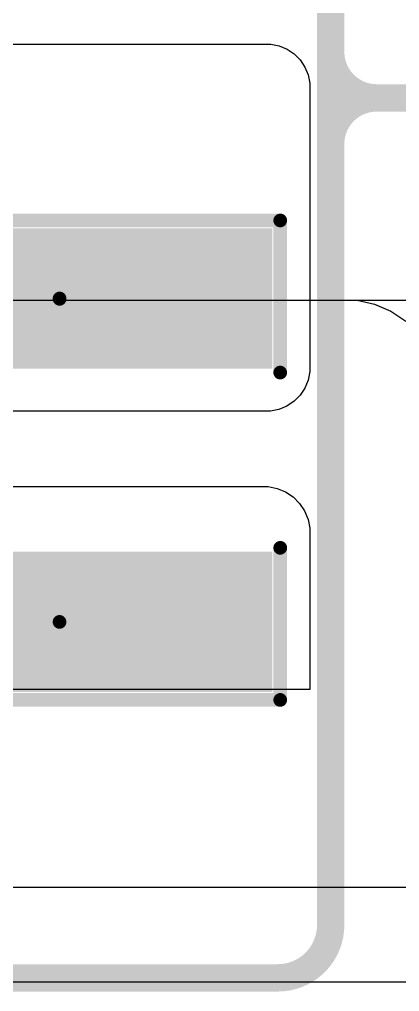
# Model space of a CAD drawing. Header units: inches. Extents: x -2 to 5376, y -4 to 5426.
# Drawn here: x 57.17 to 64.23, y 37.85 to 55.88 of the extents above; entities that cross this region are included whole.
import ezdxf

# ---------------------------------------------------------------- set-up
doc = ezdxf.new("R2010")
doc.units = ezdxf.units.IN
for name, color, linetype in [('Bottom Layer', 5, 'Continuous'), ('Bottom Overlay', 54, 'Continuous'), ('Bottom Paste', 16, 'Continuous'), ('Bottom Solder', 6, 'Continuous'), ('Layer 1', 16, 'Continuous'), ('Layer 2', 76, 'Continuous'), ('Top Layer', 1, 'Continuous')]:
    doc.layers.add(name, color=color, linetype=linetype)

# ---------------------------------------------------------------- blocks, each defined once
blk = doc.blocks.new('R___2030_B_45')
at = {"layer": 'Bottom Layer'}
for points in [[(-1.75, 3.9), (-1.75, -3.9), (-4.25, -3.9), (-4.25, 3.9)], [(4.25, 3.9), (4.25, -3.9), (1.75, -3.9), (1.75, 3.9)]]:
    blk.add_hatch(color=5, dxfattribs=at).paths.add_polyline_path(points)
at = {"layer": 'Bottom Paste'}
for points in [[(-1.75, 3.9), (-1.75, -3.9), (-4.25, -3.9), (-4.25, 3.9)], [(4.25, 3.9), (4.25, -3.9), (1.75, -3.9), (1.75, 3.9)]]:
    blk.add_hatch(color=16, dxfattribs=at).paths.add_polyline_path(points)
at = {"layer": 'Bottom Solder'}
for points in [[(-1.699, 3.951), (-1.699, -3.951), (-4.301, -3.951), (-4.301, 3.951)], [(4.301, 3.951), (4.301, -3.951), (1.699, -3.951), (1.699, 3.951)]]:
    blk.add_hatch(color=6, dxfattribs=at).paths.add_polyline_path(points)
at = {"layer": 'Bottom Overlay'}
for points in [[(-4.448, 4.097, 0.254, 0.254, 0), (-1.626, 4.097, 0.254, 0.254, 0)], [(-4.448, 4.097, 0.254, 0.254, 0), (-4.448, -4.097, 0.254, 0.254, 0)], [(1.626, 4.097, 0.254, 0.254, 0), (4.448, 4.097, 0.254, 0.254, 0)], [(4.448, 4.097, 0.254, 0.254, 0), (4.448, -4.097, 0.254, 0.254, 0)], [(-4.448, -4.097, 0.254, 0.254, 0), (-1.626, -4.097, 0.254, 0.254, 0)], [(1.626, -4.097, 0.254, 0.254, 0), (4.448, -4.097, 0.254, 0.254, 0)]]:
    blk.add_lwpolyline(points, format="xyseb", dxfattribs=at)
for points in [[(-4.511, 4.097, 0.127, 0.127, 1), (-4.384, 4.097, 0.127, 0.127, 1)], [(-4.511, 4.097, 0.127, 0.127, 1), (-4.384, 4.097, 0.127, 0.127, 1)], [(-1.689, 4.097, 0.127, 0.127, 1), (-1.562, 4.097, 0.127, 0.127, 1)], [(1.562, 4.097, 0.127, 0.127, 1), (1.689, 4.097, 0.127, 0.127, 1)], [(4.384, 4.097, 0.127, 0.127, 1), (4.511, 4.097, 0.127, 0.127, 1)], [(4.384, 4.097, 0.127, 0.127, 1), (4.511, 4.097, 0.127, 0.127, 1)], [(-4.511, -4.097, 0.127, 0.127, 1), (-4.384, -4.097, 0.127, 0.127, 1)], [(-4.511, -4.097, 0.127, 0.127, 1), (-4.384, -4.097, 0.127, 0.127, 1)], [(-1.689, -4.097, 0.127, 0.127, 1), (-1.562, -4.097, 0.127, 0.127, 1)], [(1.562, -4.097, 0.127, 0.127, 1), (1.689, -4.097, 0.127, 0.127, 1)], [(4.384, -4.097, 0.127, 0.127, 1), (4.511, -4.097, 0.127, 0.127, 1)], [(4.384, -4.097, 0.127, 0.127, 1), (4.511, -4.097, 0.127, 0.127, 1)]]:
    blk.add_lwpolyline(points, format="xyseb", close=True, dxfattribs=at)

msp = doc.modelspace()

# ---------------------------------------------------------------- linework, layer by layer
at = {"layer": 'Bottom Layer'}
for p, q in [((44.89, 55.423), (61.754, 55.423)), ((61.754, 55.423), (61.833, 55.423)), ((61.833, 55.423), (61.989, 55.392)), ((61.989, 55.392), (62.136, 55.331)), ((62.136, 55.331), (62.268, 55.243)), ((62.268, 55.243), (62.38, 55.13)), ((62.38, 55.13), (62.468, 54.998)), ((62.468, 54.998), (62.529, 54.852)), ((62.529, 54.852), (62.56, 54.696)), ((62.56, 54.696), (62.56, 54.616)), ((62.56, 54.616), (62.56, 54.616)), ((62.56, 54.616), (62.56, 49.428)), ((62.56, 49.428), (62.56, 49.348)), ((62.56, 49.348), (62.529, 49.191)), ((62.529, 49.191), (62.468, 49.043)), ((62.379, 48.91), (62.266, 48.797)), ((62.468, 49.043), (62.379, 48.91)), ((62.132, 48.708), (61.984, 48.647)), ((62.266, 48.797), (62.132, 48.708)), ((61.747, 48.616), (44.937, 48.616)), ((61.827, 48.616), (61.747, 48.616)), ((61.747, 48.616), (61.747, 48.616)), ((61.984, 48.647), (61.827, 48.616)), ((44.903, 47.214), (61.701, 47.214)), ((61.701, 47.214), (61.785, 47.214)), ((61.785, 47.214), (61.952, 47.181)), ((61.952, 47.181), (62.108, 47.117)), ((62.108, 47.117), (62.249, 47.022)), ((62.249, 47.022), (62.368, 46.903)), ((62.368, 46.903), (62.462, 46.762)), ((62.462, 46.762), (62.527, 46.606)), ((62.527, 46.606), (62.56, 46.44)), ((62.56, 46.44), (62.56, 46.355)), ((62.56, 46.355), (62.56, 46.355)), ((62.56, 46.355), (62.56, 43.447)), ((62.56, 43.447), (51.906, 43.447)), ((64.668, 39.776), (53.826, 39.776)), ((34.813, 38.024), (67.964, 38.024))]:
    msp.add_line(p, q, dxfattribs=at)
for points in [[(52.959, 50.697, 0.254, 0.254, 0), (57.912, 50.697, 0.254, 0.254, 0)], [(57.912, 50.697, 0.254, 0.254, 0), (57.912, 50.704, 0.254, 0.254, 0)], [(52.959, 44.704, 0.254, 0.254, 0), (57.912, 44.704, 0.254, 0.254, 0)]]:
    msp.add_lwpolyline(points, format="xyseb", dxfattribs=at)
for points in [[(57.848, 50.704, 0.127, 0.127, 1), (57.975, 50.704, 0.127, 0.127, 1)], [(57.848, 50.697, 0.127, 0.127, 1), (57.975, 50.697, 0.127, 0.127, 1)], [(57.848, 50.697, 0.127, 0.127, 1), (57.975, 50.697, 0.127, 0.127, 1)], [(57.848, 44.704, 0.127, 0.127, 1), (57.975, 44.704, 0.127, 0.127, 1)]]:
    msp.add_lwpolyline(points, format="xyseb", close=True, dxfattribs=at)
at = {"layer": 'Layer 1'}
msp.add_line((-1.052, 50.673), (86.555, 50.673), dxfattribs=at)
at = {"layer": 'Layer 2'}
for p, q in [((55.184, 50.673), (63.271, 50.673)), ((63.271, 50.673), (63.437, 50.67)), ((63.437, 50.67), (63.761, 50.601)), ((63.761, 50.601), (64.066, 50.469)), ((64.066, 50.469), (64.339, 50.281))]:
    msp.add_line(p, q, dxfattribs=at)
at = {"layer": 'Top Layer'}
for points in [[(62.946, 55.28, 0.508, 0.508, 0), (62.946, 56.64, 0.508, 0.508, 0)], [(62.946, 53.57, 0.508, 0.508, 0), (62.946, 55.28, 0.508, 0.508, 0)], [(63.802, 54.425, 0.508, 0.508, -0.414214), (62.946, 55.28, 0.508, 0.508, 0)], [(62.946, 53.57, 0.508, 0.508, -0.414214), (63.802, 54.425, 0.508, 0.508, 0)], [(63.04, 54.425, 0.508, 0.508, 0), (66.248, 54.425, 0.508, 0.508, 0)], [(62.946, 39.08, 0.508, 0.508, 0), (62.946, 53.57, 0.508, 0.508, 0)], [(62.946, 39.08, 0.508, 0.508, -0.414214), (61.966, 38.1, 0.508, 0.508, 0)], [(39.254, 38.1, 0.508, 0.508, 0), (61.966, 38.1, 0.508, 0.508, 0)]]:
    msp.add_lwpolyline(points, format="xyseb", dxfattribs=at)
for points in [[(62.819, 55.28, 0.254, 0.254, 1), (63.073, 55.28, 0.254, 0.254, 1)], [(62.819, 55.28, 0.254, 0.254, 1), (63.073, 55.28, 0.254, 0.254, 1)], [(62.819, 55.28, 0.254, 0.254, 1), (63.073, 55.28, 0.254, 0.254, 1)], [(62.913, 54.425, 0.254, 0.254, 1), (63.167, 54.425, 0.254, 0.254, 1)], [(63.675, 54.425, 0.254, 0.254, 1), (63.929, 54.425, 0.254, 0.254, 1)], [(63.675, 54.425, 0.254, 0.254, 1), (63.929, 54.425, 0.254, 0.254, 1)], [(62.819, 53.57, 0.254, 0.254, 1), (63.073, 53.57, 0.254, 0.254, 1)], [(62.819, 53.57, 0.254, 0.254, 1), (63.073, 53.57, 0.254, 0.254, 1)], [(62.819, 53.57, 0.254, 0.254, 1), (63.073, 53.57, 0.254, 0.254, 1)], [(62.819, 39.08, 0.254, 0.254, 1), (63.073, 39.08, 0.254, 0.254, 1)], [(62.819, 39.08, 0.254, 0.254, 1), (63.073, 39.08, 0.254, 0.254, 1)], [(61.839, 38.1, 0.254, 0.254, 1), (62.093, 38.1, 0.254, 0.254, 1)], [(61.839, 38.1, 0.254, 0.254, 1), (62.093, 38.1, 0.254, 0.254, 1)]]:
    msp.add_lwpolyline(points, format="xyseb", close=True, dxfattribs=at)

# ---------------------------------------------------------------- block references
at = {"rotation": 90}
msp.add_blockref('R___2030_B_45', (57.912, 47.704), dxfattribs=at)

doc.saveas('drawing.dxf')
